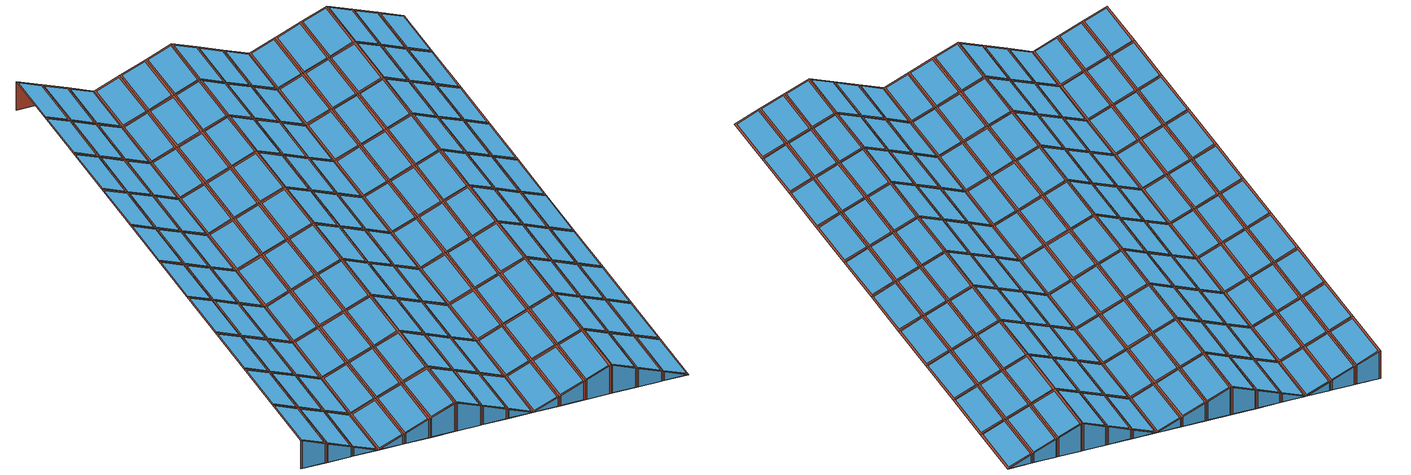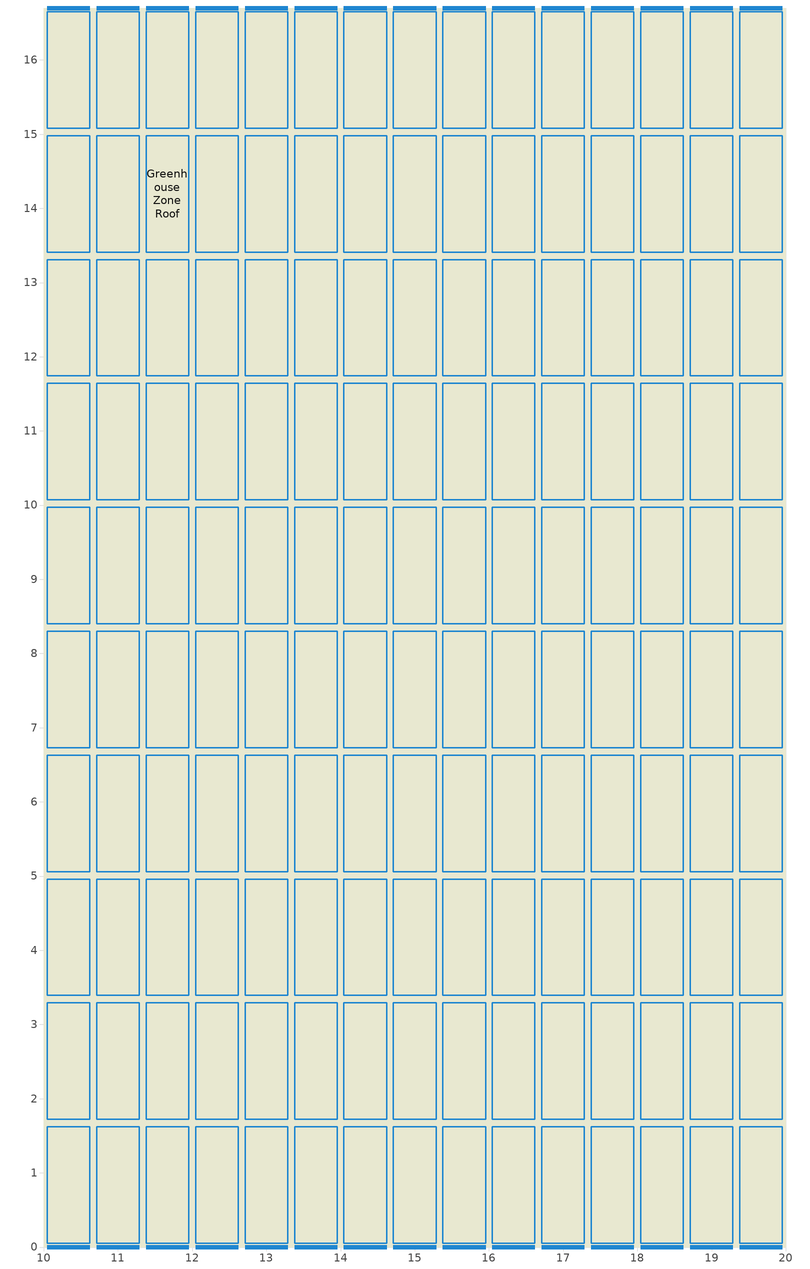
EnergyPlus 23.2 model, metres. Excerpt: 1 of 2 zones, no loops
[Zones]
Greenhouse Zone Roof
 window (Window Construction Roof): 10.05,0,6.51 10.62,0,6.51 10.62,0,7.05 10.05,0,7.28; 10.05,16.7,7.28 10.62,16.7,7.05 10.62,16.7,6.51 10.05,16.7,6.51; 10.71,0,6.51 11.29,0,6.51 11.29,0,6.78 10.71,0,7.01; 10.71,16.7,7.01 11.29,16.7,6.78 11.29,16.7,6.51 10.71,16.7,6.51; 11.38,0,6.51 11.95,0,6.51 11.38,0,6.74; 11.38,16.7,6.74 11.95,16.7,6.51 11.38,16.7,6.51; 12.62,0,6.51 12.62,0,6.74 12.05,0,6.51; 12.62,16.7,6.74 12.62,16.7,6.51 12.05,16.7,6.51; 12.71,0,6.51 13.29,0,6.51 13.29,0,7.01 12.71,0,6.78; 12.71,16.7,6.78 13.29,16.7,7.01 13.29,16.7,6.51 12.71,16.7,6.51; 13.38,0,6.51 13.95,0,6.51 13.95,0,7.28 13.38,0,7.05; 13.38,16.7,7.05 13.95,16.7,7.28 13.95,16.7,6.51 13.38,16.7,6.51; 14.05,0,6.51 14.62,0,6.51 14.62,0,7.05 14.05,0,7.28; 14.05,16.7,7.28 14.62,16.7,7.05 14.62,16.7,6.51 14.05,16.7,6.51; 14.71,0,6.51 15.29,0,6.51 15.29,0,6.78 14.71,0,7.01; 14.71,16.7,7.01 15.29,16.7,6.78 15.29,16.7,6.51 14.71,16.7,6.51; 15.38,0,6.51 15.95,0,6.51 15.38,0,6.74; 15.38,16.7,6.74 15.95,16.7,6.51 15.38,16.7,6.51; 16.62,0,6.51 16.62,0,6.74 16.05,0,6.51; 16.62,16.7,6.74 16.62,16.7,6.51 16.05,16.7,6.51; 16.71,0,6.51 17.29,0,6.51 17.29,0,7.01 16.71,0,6.78; 16.71,16.7,6.78 17.29,16.7,7.01 17.29,16.7,6.51 16.71,16.7,6.51; 17.38,0,6.51 17.95,0,6.51 17.95,0,7.28 17.38,0,7.05; 17.38,16.7,7.05 17.95,16.7,7.28 17.95,16.7,6.51 17.38,16.7,6.51; 18.05,0,6.51 18.62,0,6.51 18.62,0,7.05 18.05,0,7.28; 18.05,16.7,7.28 18.62,16.7,7.05 18.62,16.7,6.51 18.05,16.7,6.51; 18.71,0,6.51 19.29,0,6.51 19.29,0,6.78 18.71,0,7.01; 18.71,16.7,7.01 19.29,16.7,6.78 19.29,16.7,6.51 18.71,16.7,6.51; 19.38,0,6.51 19.95,0,6.51 19.38,0,6.74; 19.38,16.7,6.74 19.95,16.7,6.51 19.38,16.7,6.51
 roof outside (Wall Construction): 10,0,6.5 10.67,0,6.5 10.67,0,7.04 10,0,7.31; 10,0,7.31 10.67,0,7.04 10.67,1.67,7.04 10,1.67,7.31; 10,1.67,7.31 10.67,1.67,7.04 10.67,3.34,7.04 10,3.34,7.31; 10,3.34,7.31 10.67,3.34,7.04 10.67,5.01,7.04 10,5.01,7.31; 10,5.01,7.31 10.67,5.01,7.04 10.67,6.68,7.04 10,6.68,7.31; 10,6.68,7.31 10.67,6.68,7.04 10.67,8.35,7.04 10,8.35,7.31; 10,8.35,7.31 10.67,8.35,7.04 10.67,10.02,7.04 10,10.02,7.31; 10,10.02,7.31 10.67,10.02,7.04 10.67,11.69,7.04 10,11.69,7.31; 10,11.69,7.31 10.67,11.69,7.04 10.67,13.36,7.04 10,13.36,7.31; 10,13.36,7.31 10.67,13.36,7.04 10.67,15.03,7.04 10,15.03,7.31; 10,15.03,7.31 10.67,15.03,7.04 10.67,16.7,7.04 10,16.7,7.31; 10,16.7,7.31 10.67,16.7,7.04 10.67,16.7,6.5 10,16.7,6.5; 10.67,0,6.5 11.33,0,6.5 11.33,0,6.77 10.67,0,7.04; 10.67,0,7.04 11.33,0,6.77 11.33,1.67,6.77 10.67,1.67,7.04; 10.67,1.67,7.04 11.33,1.67,6.77 11.33,3.34,6.77 10.67,3.34,7.04; 10.67,3.34,7.04 11.33,3.34,6.77 11.33,5.01,6.77 10.67,5.01,7.04; 10.67,5.01,7.04 11.33,5.01,6.77 11.33,6.68,6.77 10.67,6.68,7.04; 10.67,6.68,7.04 11.33,6.68,6.77 11.33,8.35,6.77 10.67,8.35,7.04; 10.67,8.35,7.04 11.33,8.35,6.77 11.33,10.02,6.77 10.67,10.02,7.04; 10.67,10.02,7.04 11.33,10.02,6.77 11.33,11.69,6.77 10.67,11.69,7.04; 10.67,11.69,7.04 11.33,11.69,6.77 11.33,13.36,6.77 10.67,13.36,7.04; 10.67,13.36,7.04 11.33,13.36,6.77 11.33,15.03,6.77 10.67,15.03,7.04; 10.67,15.03,7.04 11.33,15.03,6.77 11.33,16.7,6.77 10.67,16.7,7.04; 10.67,16.7,7.04 11.33,16.7,6.77 11.33,16.7,6.5 10.67,16.7,6.5; 11.33,0,6.5 12,0,6.5 11.33,0,6.77; 11.33,0,6.77 12,0,6.5 12,1.67,6.5 11.33,1.67,6.77; 11.33,1.67,6.77 12,1.67,6.5 12,3.34,6.5 11.33,3.34,6.77; 11.33,3.34,6.77 12,3.34,6.5 12,5.01,6.5 11.33,5.01,6.77; 11.33,5.01,6.77 12,5.01,6.5 12,6.68,6.5 11.33,6.68,6.77; 11.33,6.68,6.77 12,6.68,6.5 12,8.35,6.5 11.33,8.35,6.77; 11.33,8.35,6.77 12,8.35,6.5 12,10.02,6.5 11.33,10.02,6.77; 11.33,10.02,6.77 12,10.02,6.5 12,11.69,6.5 11.33,11.69,6.77; 11.33,11.69,6.77 12,11.69,6.5 12,13.36,6.5 11.33,13.36,6.77; 11.33,13.36,6.77 12,13.36,6.5 12,15.03,6.5 11.33,15.03,6.77; 11.33,15.03,6.77 12,15.03,6.5 12,16.7,6.5 11.33,16.7,6.77; 11.33,16.7,6.77 12,16.7,6.5 11.33,16.7,6.5; 12.67,0,6.5 12.67,0,6.77 12,0,6.5; 12,0,6.5 12.67,0,6.77 12.67,1.67,6.77 12,1.67,6.5; 12,1.67,6.5 12.67,1.67,6.77 12.67,3.34,6.77 12,3.34,6.5; 12,3.34,6.5 12.67,3.34,6.77 12.67,5.01,6.77 12,5.01,6.5; 12,5.01,6.5 12.67,5.01,6.77 12.67,6.68,6.77 12,6.68,6.5; 12,6.68,6.5 12.67,6.68,6.77 12.67,8.35,6.77 12,8.35,6.5; 12,8.35,6.5 12.67,8.35,6.77 12.67,10.02,6.77 12,10.02,6.5; 12,10.02,6.5 12.67,10.02,6.77 12.67,11.69,6.77 12,11.69,6.5; 12,11.69,6.5 12.67,11.69,6.77 12.67,13.36,6.77 12,13.36,6.5; 12,13.36,6.5 12.67,13.36,6.77 12.67,15.03,6.77 12,15.03,6.5; 12,15.03,6.5 12.67,15.03,6.77 12.67,16.7,6.77 12,16.7,6.5; 12.67,16.7,6.77 12.67,16.7,6.5 12,16.7,6.5; 12.67,0,6.5 13.33,0,6.5 13.33,0,7.04 12.67,0,6.77; 12.67,0,6.77 13.33,0,7.04 13.33,1.67,7.04 12.67,1.67,6.77; 12.67,1.67,6.77 13.33,1.67,7.04 13.33,3.34,7.04 12.67,3.34,6.77; 12.67,3.34,6.77 13.33,3.34,7.04 13.33,5.01,7.04 12.67,5.01,6.77; 12.67,5.01,6.77 13.33,5.01,7.04 13.33,6.68,7.04 12.67,6.68,6.77; 12.67,6.68,6.77 13.33,6.68,7.04 13.33,8.35,7.04 12.67,8.35,6.77; 12.67,8.35,6.77 13.33,8.35,7.04 13.33,10.02,7.04 12.67,10.02,6.77; 12.67,10.02,6.77 13.33,10.02,7.04 13.33,11.69,7.04 12.67,11.69,6.77; 12.67,11.69,6.77 13.33,11.69,7.04 13.33,13.36,7.04 12.67,13.36,6.77; 12.67,13.36,6.77 13.33,13.36,7.04 13.33,15.03,7.04 12.67,15.03,6.77; 12.67,15.03,6.77 13.33,15.03,7.04 13.33,16.7,7.04 12.67,16.7,6.77; 12.67,16.7,6.77 13.33,16.7,7.04 13.33,16.7,6.5 12.67,16.7,6.5; 13.33,0,6.5 14,0,6.5 14,0,7.31 13.33,0,7.04; 13.33,0,7.04 14,0,7.31 14,1.67,7.31 13.33,1.67,7.04; 13.33,1.67,7.04 14,1.67,7.31 14,3.34,7.31 13.33,3.34,7.04; 13.33,3.34,7.04 14,3.34,7.31 14,5.01,7.31 13.33,5.01,7.04; 13.33,5.01,7.04 14,5.01,7.31 14,6.68,7.31 13.33,6.68,7.04; 13.33,6.68,7.04 14,6.68,7.31 14,8.35,7.31 13.33,8.35,7.04; 13.33,8.35,7.04 14,8.35,7.31 14,10.02,7.31 13.33,10.02,7.04; 13.33,10.02,7.04 14,10.02,7.31 14,11.69,7.31 13.33,11.69,7.04; 13.33,11.69,7.04 14,11.69,7.31 14,13.36,7.31 13.33,13.36,7.04; 13.33,13.36,7.04 14,13.36,7.31 14,15.03,7.31 13.33,15.03,7.04; 13.33,15.03,7.04 14,15.03,7.31 14,16.7,7.31 13.33,16.7,7.04; 13.33,16.7,7.04 14,16.7,7.31 14,16.7,6.5 13.33,16.7,6.5; 14,0,6.5 14.67,0,6.5 14.67,0,7.04 14,0,7.31; 14,0,7.31 14.67,0,7.04 14.67,1.67,7.04 14,1.67,7.31; 14,1.67,7.31 14.67,1.67,7.04 14.67,3.34,7.04 14,3.34,7.31; 14,3.34,7.31 14.67,3.34,7.04 14.67,5.01,7.04 14,5.01,7.31; 14,5.01,7.31 14.67,5.01,7.04 14.67,6.68,7.04 14,6.68,7.31; 14,6.68,7.31 14.67,6.68,7.04 14.67,8.35,7.04 14,8.35,7.31; 14,8.35,7.31 14.67,8.35,7.04 14.67,10.02,7.04 14,10.02,7.31; 14,10.02,7.31 14.67,10.02,7.04 14.67,11.69,7.04 14,11.69,7.31; 14,11.69,7.31 14.67,11.69,7.04 14.67,13.36,7.04 14,13.36,7.31; 14,13.36,7.31 14.67,13.36,7.04 14.67,15.03,7.04 14,15.03,7.31; 14,15.03,7.31 14.67,15.03,7.04 14.67,16.7,7.04 14,16.7,7.31; 14,16.7,7.31 14.67,16.7,7.04 14.67,16.7,6.5 14,16.7,6.5; 14.67,0,6.5 15.33,0,6.5 15.33,0,6.77 14.67,0,7.04; 14.67,0,7.04 15.33,0,6.77 15.33,1.67,6.77 14.67,1.67,7.04; 14.67,1.67,7.04 15.33,1.67,6.77 15.33,3.34,6.77 14.67,3.34,7.04; 14.67,3.34,7.04 15.33,3.34,6.77 15.33,5.01,6.77 14.67,5.01,7.04; 14.67,5.01,7.04 15.33,5.01,6.77 15.33,6.68,6.77 14.67,6.68,7.04; 14.67,6.68,7.04 15.33,6.68,6.77 15.33,8.35,6.77 14.67,8.35,7.04; 14.67,8.35,7.04 15.33,8.35,6.77 15.33,10.02,6.77 14.67,10.02,7.04; 14.67,10.02,7.04 15.33,10.02,6.77 15.33,11.69,6.77 14.67,11.69,7.04; 14.67,11.69,7.04 15.33,11.69,6.77 15.33,13.36,6.77 14.67,13.36,7.04; 14.67,13.36,7.04 15.33,13.36,6.77 15.33,15.03,6.77 14.67,15.03,7.04; 14.67,15.03,7.04 15.33,15.03,6.77 15.33,16.7,6.77 14.67,16.7,7.04; 14.67,16.7,7.04 15.33,16.7,6.77 15.33,16.7,6.5 14.67,16.7,6.5; 15.33,0,6.5 16,0,6.5 15.33,0,6.77; 15.33,0,6.77 16,0,6.5 16,1.67,6.5 15.33,1.67,6.77; 15.33,1.67,6.77 16,1.67,6.5 16,3.34,6.5 15.33,3.34,6.77; 15.33,3.34,6.77 16,3.34,6.5 16,5.01,6.5 15.33,5.01,6.77; 15.33,5.01,6.77 16,5.01,6.5 16,6.68,6.5 15.33,6.68,6.77; 15.33,6.68,6.77 16,6.68,6.5 16,8.35,6.5 15.33,8.35,6.77; 15.33,8.35,6.77 16,8.35,6.5 16,10.02,6.5 15.33,10.02,6.77; 15.33,10.02,6.77 16,10.02,6.5 16,11.69,6.5 15.33,11.69,6.77; 15.33,11.69,6.77 16,11.69,6.5 16,13.36,6.5 15.33,13.36,6.77; 15.33,13.36,6.77 16,13.36,6.5 16,15.03,6.5 15.33,15.03,6.77; 15.33,15.03,6.77 16,15.03,6.5 16,16.7,6.5 15.33,16.7,6.77; 15.33,16.7,6.77 16,16.7,6.5 15.33,16.7,6.5; 16.67,0,6.5 16.67,0,6.77 16,0,6.5; 16,0,6.5 16.67,0,6.77 16.67,1.67,6.77 16,1.67,6.5; 16,1.67,6.5 16.67,1.67,6.77 16.67,3.34,6.77 16,3.34,6.5; 16,3.34,6.5 16.67,3.34,6.77 16.67,5.01,6.77 16,5.01,6.5; 16,5.01,6.5 16.67,5.01,6.77 16.67,6.68,6.77 16,6.68,6.5; 16,6.68,6.5 16.67,6.68,6.77 16.67,8.35,6.77 16,8.35,6.5; 16,8.35,6.5 16.67,8.35,6.77 16.67,10.02,6.77 16,10.02,6.5; 16,10.02,6.5 16.67,10.02,6.77 16.67,11.69,6.77 16,11.69,6.5; 16,11.69,6.5 16.67,11.69,6.77 16.67,13.36,6.77 16,13.36,6.5; 16,13.36,6.5 16.67,13.36,6.77 16.67,15.03,6.77 16,15.03,6.5; 16,15.03,6.5 16.67,15.03,6.77 16.67,16.7,6.77 16,16.7,6.5; 16.67,16.7,6.77 16.67,16.7,6.5 16,16.7,6.5; 16.67,0,6.5 17.33,0,6.5 17.33,0,7.04 16.67,0,6.77; 16.67,0,6.77 17.33,0,7.04 17.33,1.67,7.04 16.67,1.67,6.77; 16.67,1.67,6.77 17.33,1.67,7.04 17.33,3.34,7.04 16.67,3.34,6.77; 16.67,3.34,6.77 17.33,3.34,7.04 17.33,5.01,7.04 16.67,5.01,6.77; 16.67,5.01,6.77 17.33,5.01,7.04 17.33,6.68,7.04 16.67,6.68,6.77; 16.67,6.68,6.77 17.33,6.68,7.04 17.33,8.35,7.04 16.67,8.35,6.77; 16.67,8.35,6.77 17.33,8.35,7.04 17.33,10.02,7.04 16.67,10.02,6.77; 16.67,10.02,6.77 17.33,10.02,7.04 17.33,11.69,7.04 16.67,11.69,6.77; 16.67,11.69,6.77 17.33,11.69,7.04 17.33,13.36,7.04 16.67,13.36,6.77; 16.67,13.36,6.77 17.33,13.36,7.04 17.33,15.03,7.04 16.67,15.03,6.77; 16.67,15.03,6.77 17.33,15.03,7.04 17.33,16.7,7.04 16.67,16.7,6.77; 16.67,16.7,6.77 17.33,16.7,7.04 17.33,16.7,6.5 16.67,16.7,6.5; 17.33,0,6.5 18,0,6.5 18,0,7.31 17.33,0,7.04; 17.33,0,7.04 18,0,7.31 18,1.67,7.31 17.33,1.67,7.04; 17.33,1.67,7.04 18,1.67,7.31 18,3.34,7.31 17.33,3.34,7.04; 17.33,3.34,7.04 18,3.34,7.31 18,5.01,7.31 17.33,5.01,7.04; 17.33,5.01,7.04 18,5.01,7.31 18,6.68,7.31 17.33,6.68,7.04; 17.33,6.68,7.04 18,6.68,7.31 18,8.35,7.31 17.33,8.35,7.04; 17.33,8.35,7.04 18,8.35,7.31 18,10.02,7.31 17.33,10.02,7.04; 17.33,10.02,7.04 18,10.02,7.31 18,11.69,7.31 17.33,11.69,7.04; 17.33,11.69,7.04 18,11.69,7.31 18,13.36,7.31 17.33,13.36,7.04; 17.33,13.36,7.04 18,13.36,7.31 18,15.03,7.31 17.33,15.03,7.04; 17.33,15.03,7.04 18,15.03,7.31 18,16.7,7.31 17.33,16.7,7.04; 17.33,16.7,7.04 18,16.7,7.31 18,16.7,6.5 17.33,16.7,6.5; 18,0,6.5 18.67,0,6.5 18.67,0,7.04 18,0,7.31; 18,0,7.31 18.67,0,7.04 18.67,1.67,7.04 18,1.67,7.31; 18,1.67,7.31 18.67,1.67,7.04 18.67,3.34,7.04 18,3.34,7.31; 18,3.34,7.31 18.67,3.34,7.04 18.67,5.01,7.04 18,5.01,7.31; 18,5.01,7.31 18.67,5.01,7.04 18.67,6.68,7.04 18,6.68,7.31; 18,6.68,7.31 18.67,6.68,7.04 18.67,8.35,7.04 18,8.35,7.31; 18,8.35,7.31 18.67,8.35,7.04 18.67,10.02,7.04 18,10.02,7.31; 18,10.02,7.31 18.67,10.02,7.04 18.67,11.69,7.04 18,11.69,7.31; 18,11.69,7.31 18.67,11.69,7.04 18.67,13.36,7.04 18,13.36,7.31; 18,13.36,7.31 18.67,13.36,7.04 18.67,15.03,7.04 18,15.03,7.31; 18,15.03,7.31 18.67,15.03,7.04 18.67,16.7,7.04 18,16.7,7.31; 18,16.7,7.31 18.67,16.7,7.04 18.67,16.7,6.5 18,16.7,6.5; 18.67,0,6.5 19.33,0,6.5 19.33,0,6.77 18.67,0,7.04; 18.67,0,7.04 19.33,0,6.77 19.33,1.67,6.77 18.67,1.67,7.04; 18.67,1.67,7.04 19.33,1.67,6.77 19.33,3.34,6.77 18.67,3.34,7.04; 18.67,3.34,7.04 19.33,3.34,6.77 19.33,5.01,6.77 18.67,5.01,7.04; 18.67,5.01,7.04 19.33,5.01,6.77 19.33,6.68,6.77 18.67,6.68,7.04; 18.67,6.68,7.04 19.33,6.68,6.77 19.33,8.35,6.77 18.67,8.35,7.04; 18.67,8.35,7.04 19.33,8.35,6.77 19.33,10.02,6.77 18.67,10.02,7.04; 18.67,10.02,7.04 19.33,10.02,6.77 19.33,11.69,6.77 18.67,11.69,7.04; 18.67,11.69,7.04 19.33,11.69,6.77 19.33,13.36,6.77 18.67,13.36,7.04; 18.67,13.36,7.04 19.33,13.36,6.77 19.33,15.03,6.77 18.67,15.03,7.04; 18.67,15.03,7.04 19.33,15.03,6.77 19.33,16.7,6.77 18.67,16.7,7.04; 18.67,16.7,7.04 19.33,16.7,6.77 19.33,16.7,6.5 18.67,16.7,6.5; 19.33,0,6.5 20,0,6.5 19.33,0,6.77; 19.33,0,6.77 20,0,6.5 20,1.67,6.5 19.33,1.67,6.77; 19.33,1.67,6.77 20,1.67,6.5 20,3.34,6.5 19.33,3.34,6.77; 19.33,3.34,6.77 20,3.34,6.5 20,5.01,6.5 19.33,5.01,6.77; 19.33,5.01,6.77 20,5.01,6.5 20,6.68,6.5 19.33,6.68,6.77; 19.33,6.68,6.77 20,6.68,6.5 20,8.35,6.5 19.33,8.35,6.77; 19.33,8.35,6.77 20,8.35,6.5 20,10.02,6.5 19.33,10.02,6.77; 19.33,10.02,6.77 20,10.02,6.5 20,11.69,6.5 19.33,11.69,6.77; 19.33,11.69,6.77 20,11.69,6.5 20,13.36,6.5 19.33,13.36,6.77; 19.33,13.36,6.77 20,13.36,6.5 20,15.03,6.5 19.33,15.03,6.77; 19.33,15.03,6.77 20,15.03,6.5 20,16.7,6.5 19.33,16.7,6.77; 19.33,16.7,6.77 20,16.7,6.5 19.33,16.7,6.5
 skylight (Window Construction Roof Right): 10.05,0.05,7.29 10.62,0.05,7.06 10.62,1.62,7.06 10.05,1.62,7.29; 10.05,1.72,7.29 10.62,1.72,7.06 10.62,3.29,7.06 10.05,3.29,7.29; 10.05,3.39,7.29 10.62,3.39,7.06 10.62,4.96,7.06 10.05,4.96,7.29; 10.05,5.06,7.29 10.62,5.06,7.06 10.62,6.63,7.06 10.05,6.63,7.29; 10.05,6.73,7.29 10.62,6.73,7.06 10.62,8.3,7.06 10.05,8.3,7.29; 10.05,8.4,7.29 10.62,8.4,7.06 10.62,9.97,7.06 10.05,9.97,7.29; 10.05,10.07,7.29 10.62,10.07,7.06 10.62,11.64,7.06 10.05,11.64,7.29; 10.05,11.74,7.29 10.62,11.74,7.06 10.62,13.31,7.06 10.05,13.31,7.29; 10.05,13.41,7.29 10.62,13.41,7.06 10.62,14.98,7.06 10.05,14.98,7.29; 10.05,15.08,7.29 10.62,15.08,7.06 10.62,16.65,7.06 10.05,16.65,7.29; 10.71,0.05,7.02 11.29,0.05,6.79 11.29,1.62,6.79 10.71,1.62,7.02; 10.71,1.72,7.02 11.29,1.72,6.79 11.29,3.29,6.79 10.71,3.29,7.02; 10.71,3.39,7.02 11.29,3.39,6.79 11.29,4.96,6.79 10.71,4.96,7.02; 10.71,5.06,7.02 11.29,5.06,6.79 11.29,6.63,6.79 10.71,6.63,7.02; 10.71,6.73,7.02 11.29,6.73,6.79 11.29,8.3,6.79 10.71,8.3,7.02; 10.71,8.4,7.02 11.29,8.4,6.79 11.29,9.97,6.79 10.71,9.97,7.02; 10.71,10.07,7.02 11.29,10.07,6.79 11.29,11.64,6.79 10.71,11.64,7.02; 10.71,11.74,7.02 11.29,11.74,6.79 11.29,13.31,6.79 10.71,13.31,7.02; 10.71,13.41,7.02 11.29,13.41,6.79 11.29,14.98,6.79 10.71,14.98,7.02; 10.71,15.08,7.02 11.29,15.08,6.79 11.29,16.65,6.79 10.71,16.65,7.02; 11.38,0.05,6.75 11.95,0.05,6.52 11.95,1.62,6.52 11.38,1.62,6.75; 11.38,1.72,6.75 11.95,1.72,6.52 11.95,3.29,6.52 11.38,3.29,6.75; 11.38,3.39,6.75 11.95,3.39,6.52 11.95,4.96,6.52 11.38,4.96,6.75; 11.38,5.06,6.75 11.95,5.06,6.52 11.95,6.63,6.52 11.38,6.63,6.75; 11.38,6.73,6.75 11.95,6.73,6.52 11.95,8.3,6.52 11.38,8.3,6.75; 11.38,8.4,6.75 11.95,8.4,6.52 11.95,9.97,6.52 11.38,9.97,6.75; 11.38,10.07,6.75 11.95,10.07,6.52 11.95,11.64,6.52 11.38,11.64,6.75; 11.38,11.74,6.75 11.95,11.74,6.52 11.95,13.31,6.52 11.38,13.31,6.75; 11.38,13.41,6.75 11.95,13.41,6.52 11.95,14.98,6.52 11.38,14.98,6.75; 11.38,15.08,6.75 11.95,15.08,6.52 11.95,16.65,6.52 11.38,16.65,6.75; 14.05,0.05,7.29 14.62,0.05,7.06 14.62,1.62,7.06 14.05,1.62,7.29; 14.05,1.72,7.29 14.62,1.72,7.06 14.62,3.29,7.06 14.05,3.29,7.29; 14.05,3.39,7.29 14.62,3.39,7.06 14.62,4.96,7.06 14.05,4.96,7.29; 14.05,5.06,7.29 14.62,5.06,7.06 14.62,6.63,7.06 14.05,6.63,7.29; 14.05,6.73,7.29 14.62,6.73,7.06 14.62,8.3,7.06 14.05,8.3,7.29; 14.05,8.4,7.29 14.62,8.4,7.06 14.62,9.97,7.06 14.05,9.97,7.29; 14.05,10.07,7.29 14.62,10.07,7.06 14.62,11.64,7.06 14.05,11.64,7.29; 14.05,11.74,7.29 14.62,11.74,7.06 14.62,13.31,7.06 14.05,13.31,7.29; 14.05,13.41,7.29 14.62,13.41,7.06 14.62,14.98,7.06 14.05,14.98,7.29; 14.05,15.08,7.29 14.62,15.08,7.06 14.62,16.65,7.06 14.05,16.65,7.29; 14.71,0.05,7.02 15.29,0.05,6.79 15.29,1.62,6.79 14.71,1.62,7.02; 14.71,1.72,7.02 15.29,1.72,6.79 15.29,3.29,6.79 14.71,3.29,7.02; 14.71,3.39,7.02 15.29,3.39,6.79 15.29,4.96,6.79 14.71,4.96,7.02; 14.71,5.06,7.02 15.29,5.06,6.79 15.29,6.63,6.79 14.71,6.63,7.02; 14.71,6.73,7.02 15.29,6.73,6.79 15.29,8.3,6.79 14.71,8.3,7.02; 14.71,8.4,7.02 15.29,8.4,6.79 15.29,9.97,6.79 14.71,9.97,7.02; 14.71,10.07,7.02 15.29,10.07,6.79 15.29,11.64,6.79 14.71,11.64,7.02; 14.71,11.74,7.02 15.29,11.74,6.79 15.29,13.31,6.79 14.71,13.31,7.02; 14.71,13.41,7.02 15.29,13.41,6.79 15.29,14.98,6.79 14.71,14.98,7.02; 14.71,15.08,7.02 15.29,15.08,6.79 15.29,16.65,6.79 14.71,16.65,7.02; 15.38,0.05,6.75 15.95,0.05,6.52 15.95,1.62,6.52 15.38,1.62,6.75; 15.38,1.72,6.75 15.95,1.72,6.52 15.95,3.29,6.52 15.38,3.29,6.75; 15.38,3.39,6.75 15.95,3.39,6.52 15.95,4.96,6.52 15.38,4.96,6.75; 15.38,5.06,6.75 15.95,5.06,6.52 15.95,6.63,6.52 15.38,6.63,6.75; 15.38,6.73,6.75 15.95,6.73,6.52 15.95,8.3,6.52 15.38,8.3,6.75; 15.38,8.4,6.75 15.95,8.4,6.52 15.95,9.97,6.52 15.38,9.97,6.75; 15.38,10.07,6.75 15.95,10.07,6.52 15.95,11.64,6.52 15.38,11.64,6.75; 15.38,11.74,6.75 15.95,11.74,6.52 15.95,13.31,6.52 15.38,13.31,6.75; 15.38,13.41,6.75 15.95,13.41,6.52 15.95,14.98,6.52 15.38,14.98,6.75; 15.38,15.08,6.75 15.95,15.08,6.52 15.95,16.65,6.52 15.38,16.65,6.75; 18.05,0.05,7.29 18.62,0.05,7.06 18.62,1.62,7.06 18.05,1.62,7.29; 18.05,1.72,7.29 18.62,1.72,7.06 18.62,3.29,7.06 18.05,3.29,7.29; 18.05,3.39,7.29 18.62,3.39,7.06 18.62,4.96,7.06 18.05,4.96,7.29; 18.05,5.06,7.29 18.62,5.06,7.06 18.62,6.63,7.06 18.05,6.63,7.29; 18.05,6.73,7.29 18.62,6.73,7.06 18.62,8.3,7.06 18.05,8.3,7.29; 18.05,8.4,7.29 18.62,8.4,7.06 18.62,9.97,7.06 18.05,9.97,7.29; 18.05,10.07,7.29 18.62,10.07,7.06 18.62,11.64,7.06 18.05,11.64,7.29; 18.05,11.74,7.29 18.62,11.74,7.06 18.62,13.31,7.06 18.05,13.31,7.29; 18.05,13.41,7.29 18.62,13.41,7.06 18.62,14.98,7.06 18.05,14.98,7.29; 18.05,15.08,7.29 18.62,15.08,7.06 18.62,16.65,7.06 18.05,16.65,7.29; 18.71,0.05,7.02 19.29,0.05,6.79 19.29,1.62,6.79 18.71,1.62,7.02; 18.71,1.72,7.02 19.29,1.72,6.79 19.29,3.29,6.79 18.71,3.29,7.02; 18.71,3.39,7.02 19.29,3.39,6.79 19.29,4.96,6.79 18.71,4.96,7.02; 18.71,5.06,7.02 19.29,5.06,6.79 19.29,6.63,6.79 18.71,6.63,7.02; 18.71,6.73,7.02 19.29,6.73,6.79 19.29,8.3,6.79 18.71,8.3,7.02; 18.71,8.4,7.02 19.29,8.4,6.79 19.29,9.97,6.79 18.71,9.97,7.02; 18.71,10.07,7.02 19.29,10.07,6.79 19.29,11.64,6.79 18.71,11.64,7.02; 18.71,11.74,7.02 19.29,11.74,6.79 19.29,13.31,6.79 18.71,13.31,7.02; 18.71,13.41,7.02 19.29,13.41,6.79 19.29,14.98,6.79 18.71,14.98,7.02; 18.71,15.08,7.02 19.29,15.08,6.79 19.29,16.65,6.79 18.71,16.65,7.02; 19.38,0.05,6.75 19.95,0.05,6.52 19.95,1.62,6.52 19.38,1.62,6.75; 19.38,1.72,6.75 19.95,1.72,6.52 19.95,3.29,6.52 19.38,3.29,6.75; 19.38,3.39,6.75 19.95,3.39,6.52 19.95,4.96,6.52 19.38,4.96,6.75; 19.38,5.06,6.75 19.95,5.06,6.52 19.95,6.63,6.52 19.38,6.63,6.75; 19.38,6.73,6.75 19.95,6.73,6.52 19.95,8.3,6.52 19.38,8.3,6.75; 19.38,8.4,6.75 19.95,8.4,6.52 19.95,9.97,6.52 19.38,9.97,6.75; 19.38,10.07,6.75 19.95,10.07,6.52 19.95,11.64,6.52 19.38,11.64,6.75; 19.38,11.74,6.75 19.95,11.74,6.52 19.95,13.31,6.52 19.38,13.31,6.75; 19.38,13.41,6.75 19.95,13.41,6.52 19.95,14.98,6.52 19.38,14.98,6.75; 19.38,15.08,6.75 19.95,15.08,6.52 19.95,16.65,6.52 19.38,16.65,6.75
 skylight (Window Construction Roof Left): 12.05,0.05,6.52 12.62,0.05,6.75 12.62,1.62,6.75 12.05,1.62,6.52; 12.05,1.72,6.52 12.62,1.72,6.75 12.62,3.29,6.75 12.05,3.29,6.52; 12.05,3.39,6.52 12.62,3.39,6.75 12.62,4.96,6.75 12.05,4.96,6.52; 12.05,5.06,6.52 12.62,5.06,6.75 12.62,6.63,6.75 12.05,6.63,6.52; 12.05,6.73,6.52 12.62,6.73,6.75 12.62,8.3,6.75 12.05,8.3,6.52; 12.05,8.4,6.52 12.62,8.4,6.75 12.62,9.97,6.75 12.05,9.97,6.52; 12.05,10.07,6.52 12.62,10.07,6.75 12.62,11.64,6.75 12.05,11.64,6.52; 12.05,11.74,6.52 12.62,11.74,6.75 12.62,13.31,6.75 12.05,13.31,6.52; 12.05,13.41,6.52 12.62,13.41,6.75 12.62,14.98,6.75 12.05,14.98,6.52; 12.05,15.08,6.52 12.62,15.08,6.75 12.62,16.65,6.75 12.05,16.65,6.52; 12.71,0.05,6.79 13.29,0.05,7.02 13.29,1.62,7.02 12.71,1.62,6.79; 12.71,1.72,6.79 13.29,1.72,7.02 13.29,3.29,7.02 12.71,3.29,6.79; 12.71,3.39,6.79 13.29,3.39,7.02 13.29,4.96,7.02 12.71,4.96,6.79; 12.71,5.06,6.79 13.29,5.06,7.02 13.29,6.63,7.02 12.71,6.63,6.79; 12.71,6.73,6.79 13.29,6.73,7.02 13.29,8.3,7.02 12.71,8.3,6.79; 12.71,8.4,6.79 13.29,8.4,7.02 13.29,9.97,7.02 12.71,9.97,6.79; 12.71,10.07,6.79 13.29,10.07,7.02 13.29,11.64,7.02 12.71,11.64,6.79; 12.71,11.74,6.79 13.29,11.74,7.02 13.29,13.31,7.02 12.71,13.31,6.79; 12.71,13.41,6.79 13.29,13.41,7.02 13.29,14.98,7.02 12.71,14.98,6.79; 12.71,15.08,6.79 13.29,15.08,7.02 13.29,16.65,7.02 12.71,16.65,6.79; 13.38,0.05,7.06 13.95,0.05,7.29 13.95,1.62,7.29 13.38,1.62,7.06; 13.38,1.72,7.06 13.95,1.72,7.29 13.95,3.29,7.29 13.38,3.29,7.06; 13.38,3.39,7.06 13.95,3.39,7.29 13.95,4.96,7.29 13.38,4.96,7.06; 13.38,5.06,7.06 13.95,5.06,7.29 13.95,6.63,7.29 13.38,6.63,7.06; 13.38,6.73,7.06 13.95,6.73,7.29 13.95,8.3,7.29 13.38,8.3,7.06; 13.38,8.4,7.06 13.95,8.4,7.29 13.95,9.97,7.29 13.38,9.97,7.06; 13.38,10.07,7.06 13.95,10.07,7.29 13.95,11.64,7.29 13.38,11.64,7.06; 13.38,11.74,7.06 13.95,11.74,7.29 13.95,13.31,7.29 13.38,13.31,7.06; 13.38,13.41,7.06 13.95,13.41,7.29 13.95,14.98,7.29 13.38,14.98,7.06; 13.38,15.08,7.06 13.95,15.08,7.29 13.95,16.65,7.29 13.38,16.65,7.06; 16.05,0.05,6.52 16.62,0.05,6.75 16.62,1.62,6.75 16.05,1.62,6.52; 16.05,1.72,6.52 16.62,1.72,6.75 16.62,3.29,6.75 16.05,3.29,6.52; 16.05,3.39,6.52 16.62,3.39,6.75 16.62,4.96,6.75 16.05,4.96,6.52; 16.05,5.06,6.52 16.62,5.06,6.75 16.62,6.63,6.75 16.05,6.63,6.52; 16.05,6.73,6.52 16.62,6.73,6.75 16.62,8.3,6.75 16.05,8.3,6.52; 16.05,8.4,6.52 16.62,8.4,6.75 16.62,9.97,6.75 16.05,9.97,6.52; 16.05,10.07,6.52 16.62,10.07,6.75 16.62,11.64,6.75 16.05,11.64,6.52; 16.05,11.74,6.52 16.62,11.74,6.75 16.62,13.31,6.75 16.05,13.31,6.52; 16.05,13.41,6.52 16.62,13.41,6.75 16.62,14.98,6.75 16.05,14.98,6.52; 16.05,15.08,6.52 16.62,15.08,6.75 16.62,16.65,6.75 16.05,16.65,6.52; 16.71,0.05,6.79 17.29,0.05,7.02 17.29,1.62,7.02 16.71,1.62,6.79; 16.71,1.72,6.79 17.29,1.72,7.02 17.29,3.29,7.02 16.71,3.29,6.79; 16.71,3.39,6.79 17.29,3.39,7.02 17.29,4.96,7.02 16.71,4.96,6.79; 16.71,5.06,6.79 17.29,5.06,7.02 17.29,6.63,7.02 16.71,6.63,6.79; 16.71,6.73,6.79 17.29,6.73,7.02 17.29,8.3,7.02 16.71,8.3,6.79; 16.71,8.4,6.79 17.29,8.4,7.02 17.29,9.97,7.02 16.71,9.97,6.79; 16.71,10.07,6.79 17.29,10.07,7.02 17.29,11.64,7.02 16.71,11.64,6.79; 16.71,11.74,6.79 17.29,11.74,7.02 17.29,13.31,7.02 16.71,13.31,6.79; 16.71,13.41,6.79 17.29,13.41,7.02 17.29,14.98,7.02 16.71,14.98,6.79; 16.71,15.08,6.79 17.29,15.08,7.02 17.29,16.65,7.02 16.71,16.65,6.79; 17.38,0.05,7.06 17.95,0.05,7.29 17.95,1.62,7.29 17.38,1.62,7.06; 17.38,1.72,7.06 17.95,1.72,7.29 17.95,3.29,7.29 17.38,3.29,7.06; 17.38,3.39,7.06 17.95,3.39,7.29 17.95,4.96,7.29 17.38,4.96,7.06; 17.38,5.06,7.06 17.95,5.06,7.29 17.95,6.63,7.29 17.38,6.63,7.06; 17.38,6.73,7.06 17.95,6.73,7.29 17.95,8.3,7.29 17.38,8.3,7.06; 17.38,8.4,7.06 17.95,8.4,7.29 17.95,9.97,7.29 17.38,9.97,7.06; 17.38,10.07,7.06 17.95,10.07,7.29 17.95,11.64,7.29 17.38,11.64,7.06; 17.38,11.74,7.06 17.95,11.74,7.29 17.95,13.31,7.29 17.38,13.31,7.06; 17.38,13.41,7.06 17.95,13.41,7.29 17.95,14.98,7.29 17.38,14.98,7.06; 17.38,15.08,7.06 17.95,15.08,7.29 17.95,16.65,7.29 17.38,16.65,7.06
[Building]
Building 1: Solar distribution=FullExteriorWithReflections
[SizingPeriod:DesignDay] Day of month=21; Dry bulb temperature range modifier type=DefaultMultipliers; Humidity condition type=WetBulb; Barometric pressure=101193; Wind direction=0; Rain indicator=No; Snow indicator=No; Daylight saving time indicator=No; Solar model indicator=ASHRAEClearSky
Name | Month | Day type | Maximum dry bulb temperature | Daily dry bulb temperature range | Wetbulb or dewpoint at maximum dry bulb | Wind speed | Sky clearness
ann htg 99.6% condns db | 2 | WinterDesignDay | 10.9 | 0 | 10.9 | 6.71 | 0
ann clg .4% condns db=>mwb | 7 | SummerDesignDay | 44.1 | 8.8 | 30.7 | 3.35 | 1
[Site:Location]
doha_da_qat design_conditions: Latitude=25.28; Longitude=51.53; Time zone=3; Elevation=11
[Construction]
Wall Construction: Wall Material
Window Construction Roof; Window Construction Roof Left; Window Construction Roof Right: Window Material
[Material]
Wall Material: Conductivity=50; Density=7850; Roughness=Smooth; Solar absorptance=0.7; Specific heat=500; Thermal absorptance=0.9; Thickness=0.2; Visible absorptance=0.7
[WindowMaterial:SimpleGlazingSystem]
Window Material: Solar heat gain coefficient=0.1; U factor=2.5; Visible transmittance=0.8
[Space]
Greenhouse Space Roof: Zone=Greenhouse Zone Roof; Space type=Greenhouse Type Roof
[SpaceList]
Greenhouse Type Roof: Greenhouse Space Roof
[Zone]
Greenhouse Zone Roof: Multiplier=1; Part of total floor area=Yes; Volume=269.89
[ZoneVentilation:WindandStackOpenArea] Delta temperature=1; Height difference=3.65403; Maximum wind speed=30; Opening area=39.0446; Zone or space=Greenhouse Zone Roof
Name | Discharge coefficient for opening | Effective angle | Maximum indoor temperature | Maximum outdoor temperature | Minimum indoor temperature | Minimum outdoor temperature | Opening area fraction schedule | Opening effectiveness
Roof Window Ventilation Left | 0.6 | 90 | 60 | 60 | 0 | 0 | Open Area Fraction Schedule Left | 0.5
Roof Window Ventilation Right | Autocalculate | 270 | 30 | 35 | 20 | 10 | Open Area Fraction Schedule Right | Autocalculate
[Schedule:Day:Interval]
Default Day Schedule; Default Day Schedule 1: 01:00, 0, 02:00, 0, 03:00, 0, 04:00, 0, 05:00, 0, 06:00, 0, 07:00, 0, 08:00, 0, 09:00, 0, 10:00, 0, 11:00, 0, 12:00, 0, 13:00, 0, 14:00, 0, 15:00, 0, 16:00, 0, 17:00, 0, 18:00, 0, 19:00, 0, 20:00, 0, 21:00, 0, 22:00, 0, 23:00, 0, 24:00, 0, No
[Schedule:Week:Daily]
Open Area Fraction Schedule Left Week Rule - Jan1-Dec31: Default Day Schedule, Default Day Schedule, Default Day Schedule, Default Day Schedule, Default Day Schedule, Default Day Schedule, Default Day Schedule, Default Day Schedule, Default Day Schedule, Default Day Schedule, Default Day Schedule, Default Day Schedule
Open Area Fraction Schedule Right Week Rule - Jan1-Dec31: Default Day Schedule 1, Default Day Schedule 1, Default Day Schedule 1, Default Day Schedule 1, Default Day Schedule 1, Default Day Schedule 1, Default Day Schedule 1, Default Day Schedule 1, Default Day Schedule 1, Default Day Schedule 1, Default Day Schedule 1, Default Day Schedule 1
[Schedule:Year]
Open Area Fraction Schedule Left: Open Area Fraction Schedule Left Week Rule - Jan1-Dec31, 1, 1, 12, 31
Open Area Fraction Schedule Right: Open Area Fraction Schedule Right Week Rule - Jan1-Dec31, 1, 1, 12, 31
